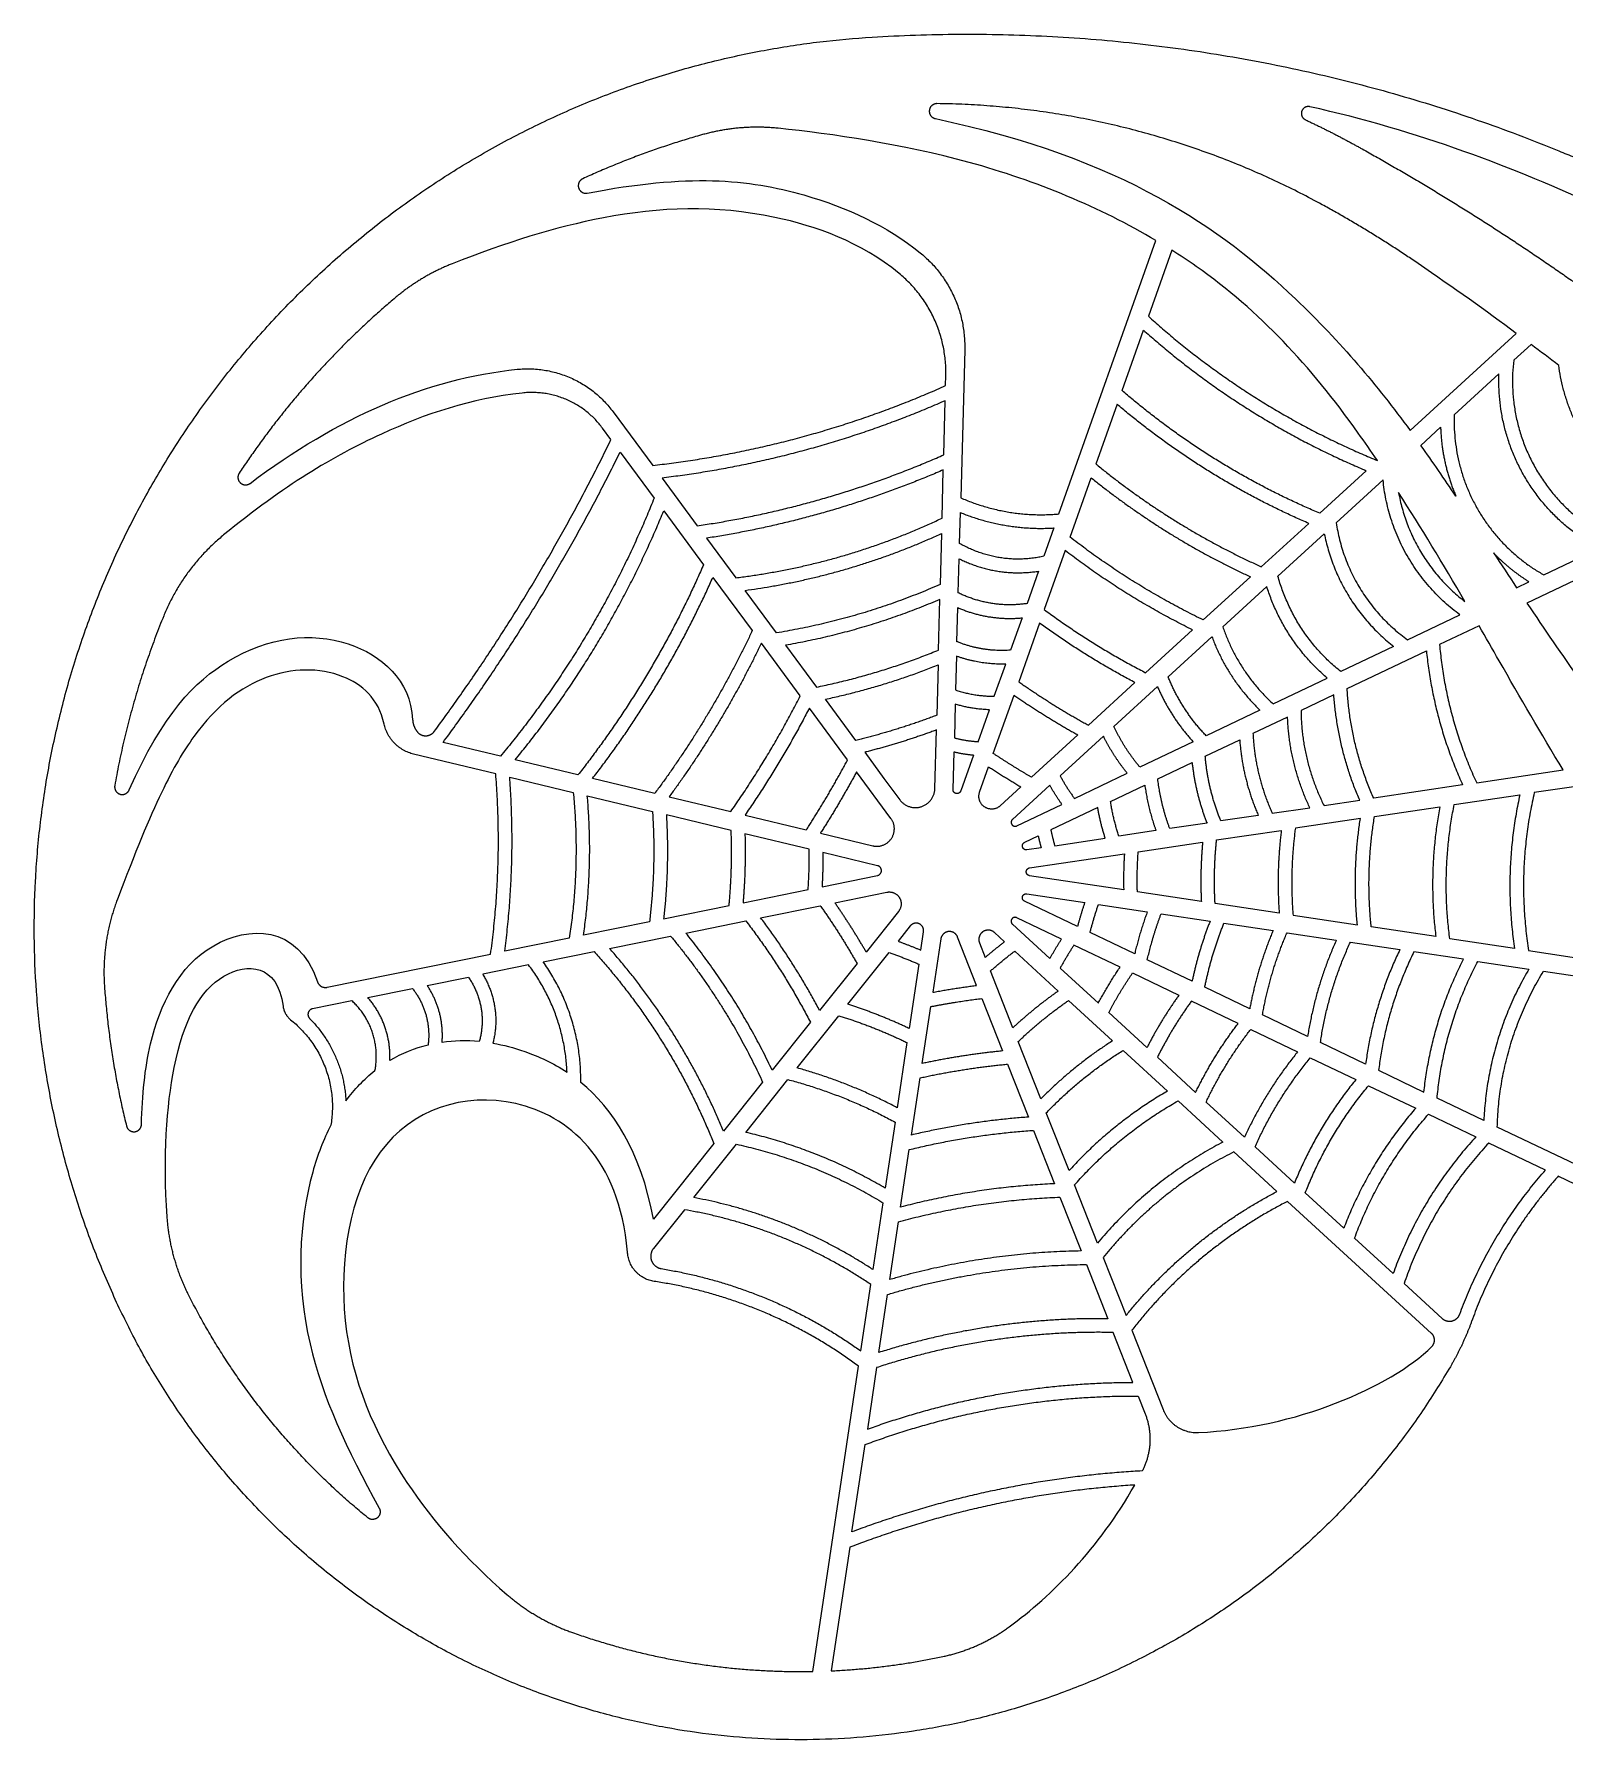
# Model space of a CAD drawing. Header units: millimetres. Extents: x -135 to 7155, y -215 to 2165.
# Drawn here: x 5417 to 5966, y -215 to 396 of the extents above; entities that cross this region are included whole.
import ezdxf

# ---------------------------------------------------------------- set-up
doc = ezdxf.new("R2010")
doc.units = ezdxf.units.MM
doc.header["$MEASUREMENT"] = 0
doc.layers.add('Default', color=18, linetype='Continuous')

msp = doc.modelspace()

# ---------------------------------------------------------------- linework, layer by layer
at = {"layer": 'Default'}
for p, q in [((5784.35, 224.39), (5819.13, 322.46)), ((5824.81, 318.98), (5816.42, 295.3)), ((5806.97, 268.65), (5814.65, 290.31)), ((5910.32, 254.3), (5948.4, 289.16)), ((5750.54, 283.23), (5749.13, 230.16)), ((5953.73, 285.19), (5947.48, 279.48)), ((5743.68, 270.4), (5743.77, 273.99)), ((5942.2, 274.64), (5926.16, 259.96)), ((5743.02, 245.58), (5743.53, 264.98)), ((5805.21, 263.71), (5797.62, 242.29)), ((5624.38, 261.04), (5638.61, 241.79)), ((5623.66, 251.03), (5620.61, 255.16)), ((5914.17, 248.98), (5921.26, 255.47)), ((5626.94, 246.59), (5639.15, 230.09)), ((5742.41, 222.86), (5742.87, 240.18)), ((5894.6, 239.9), (5877.9, 224.62)), ((5641.96, 237.25), (5654.62, 220.13)), ((5788.33, 216.09), (5795.88, 237.39)), ((5900.62, 236.57), (5883.81, 221.19)), ((5642.56, 225.47), (5656.84, 206.16)), ((5748.7, 213.82), (5748.99, 224.9)), ((5856.94, 205.43), (5873.94, 220.99)), ((5657.92, 215.67), (5668.4, 201.49)), ((5742.26, 217.39), (5741.78, 199.12)), ((5782.56, 219.35), (5778.96, 209.2)), ((5862.91, 202.05), (5879.53, 217.27)), ((5748.22, 196.09), (5748.55, 208.33)), ((5786.61, 211.24), (5779.1, 190.06)), ((5990.65, 210.76), (5952.21, 192.44)), ((5958.26, 202.55), (5978.08, 212)), ((5777.07, 203.86), (5772.95, 192.25)), ((5660.19, 201.62), (5674.31, 182.52)), ((5683.02, 181.72), (5671.73, 196.98)), ((5853.02, 201.84), (5836.12, 186.37)), ((5858.89, 198.37), (5843.13, 183.93)), ((5948.54, 197.92), (5952.96, 200.03)), ((5741.15, 175.57), (5741.63, 193.72)), ((5747.76, 178.57), (5748.08, 190.77)), ((5771.13, 187.1), (5767.02, 175.53)), ((5777.39, 185.24), (5769.92, 164.19)), ((5909.39, 179.27), (5928.19, 188.22)), ((5935.05, 184.27), (5920.88, 177.52)), ((5691.57, 159.17), (5677.61, 178.07)), ((5815.45, 167.44), (5832.24, 182.82)), ((5823.51, 165.98), (5839.21, 180.35)), ((5686.28, 177.3), (5697.39, 162.28)), ((5747.62, 173.38), (5747.3, 161.24)), ((5904.41, 176.9), (5885.45, 167.86)), ((5887.72, 161.72), (5916.17, 175.27)), ((5741.01, 170.23), (5740.53, 152.18)), ((5761.17, 159.02), (5765.25, 170.54)), ((5861.16, 156.29), (5880.57, 165.54)), ((5760.81, 138.48), (5768.23, 159.41)), ((5794.91, 148.63), (5811.6, 163.92)), ((5804.06, 148.17), (5819.68, 162.47)), ((5882.96, 159.45), (5871.19, 153.84)), ((5708.55, 136.21), (5694.82, 154.78)), ((5711.51, 143.17), (5700.59, 157.95)), ((5747.16, 156.15), (5746.84, 144.09)), ((5755.38, 142.7), (5759.44, 154.15)), ((5856.42, 154.03), (5837.15, 144.85)), ((5739.83, 125.86), (5740.39, 146.9)), ((5866.35, 151.54), (5853.96, 145.63)), ((5583.99, 137.48), (5563.42, 142.43)), ((5791.1, 145.15), (5774.5, 129.95)), ((5800.29, 144.72), (5784.76, 130.5)), ((5832.52, 142.64), (5813.41, 133.54)), ((5836.83, 137.47), (5849.19, 143.36)), ((5582.31, 131.17), (5552.83, 138.27)), ((5611.82, 130.79), (5589.29, 136.21)), ((5714.67, 138.91), (5721.58, 129.55)), ((5746.35, 125.54), (5746.71, 139.07)), ((5753.69, 137.92), (5749.11, 125.03)), ((5819.79, 129.35), (5832.12, 135.23)), ((5587.31, 129.97), (5610.13, 124.48)), ((5639.36, 124.16), (5617.04, 129.53)), ((5724.07, 115.21), (5711.76, 131.86)), ((5721.58, 129.55), (5724.8, 125.2)), ((5755.9, 124.64), (5759.12, 133.73)), ((5789.92, 122.35), (5808.86, 131.37)), ((5934.2, 127.94), (5965.27, 132.57)), ((5615.16, 123.27), (5638.54, 117.65)), ((5644.52, 122.92), (5666.62, 117.61)), ((5724.8, 125.2), (5727.24, 121.9)), ((5770.72, 126.49), (5763.32, 119.72)), ((5781.05, 127.1), (5767.67, 114.85)), ((5802.85, 121.28), (5815.14, 127.14)), ((5929.16, 127.19), (5897.25, 122.43)), ((5926.14, 120.14), (5949.68, 123.65)), ((5969.07, 126.54), (5954.88, 124.42)), ((5666.76, 110.86), (5643.52, 116.45)), ((5671.73, 116.38), (5693.73, 111.08)), ((5769.25, 112.5), (5785.43, 120.21)), ((5798.25, 119.09), (5781.45, 111.08)), ((5855.86, 116.27), (5842.44, 114.27)), ((5860.88, 117.01), (5874.36, 119.02)), ((5879.43, 119.78), (5892.24, 121.69)), ((5897.56, 115.88), (5921, 119.38)), ((5819.16, 110.8), (5805.86, 108.81)), ((5837.46, 113.52), (5824.1, 111.53)), ((5840.89, 107.44), (5864.12, 110.9)), ((5892.48, 115.13), (5869.15, 111.65)), ((5694.79, 104.12), (5671.7, 109.67)), ((5698.77, 109.87), (5717.55, 105.35)), ((5772.06, 106.61), (5776.9, 108.92)), ((5777.96, 104.66), (5772.88, 103.9)), ((5782.84, 105.39), (5800.95, 108.08)), ((5812.78, 103.25), (5835.9, 106.69)), ((5719.29, 98.23), (5699.69, 102.94)), ((5773.84, 97.45), (5807.83, 102.51)), ((5699.36, 90.66), (5719.22, 94.69)), ((5807.58, 89.56), (5773.84, 94.62)), ((5671.03, 84.91), (5694.39, 89.65)), ((5703.97, 84.94), (5722.61, 88.72)), ((5772.88, 88.16), (5793.61, 85.06)), ((5835.43, 85.39), (5812.49, 88.82)), ((5642.52, 79.12), (5666.03, 83.89)), ((5677.33, 79.53), (5698.74, 83.87)), ((5726.82, 81.84), (5715.21, 67.26)), ((5785.28, 71.91), (5769.23, 79.57)), ((5791, 76.4), (5772.05, 85.46)), ((5798.52, 84.32), (5816.04, 81.69)), ((5820.99, 80.95), (5838.56, 78.32)), ((5863.37, 81.2), (5840.36, 84.64)), ((5868.33, 80.45), (5891.41, 76.99)), ((5637.47, 78.09), (5613.81, 73.29)), ((5650.49, 74.08), (5672, 78.45)), ((5730.99, 76.61), (5726.64, 71.14)), ((5734.79, 67.94), (5735.77, 74.53)), ((5764.83, 70.95), (5761.24, 74.24)), ((5767.65, 77.22), (5781.09, 64.9)), ((5811.52, 66.61), (5795.5, 74.26)), ((5843.53, 77.57), (5861.16, 74.93)), ((5866.16, 74.18), (5883.85, 71.53)), ((5919.54, 72.78), (5896.4, 76.25)), ((5608.71, 72.26), (5585.55, 67.56)), ((5599.37, 63.7), (5617.6, 67.4)), ((5623.16, 68.53), (5645.06, 72.98)), ((5741.98, 71.95), (5739.12, 52.82)), ((5754.82, 55.3), (5748, 72.63)), ((5755.84, 70.53), (5757.9, 65.31)), ((5768.5, 67.59), (5784.11, 53.27)), ((5806.29, 61.87), (5789.73, 69.78)), ((5888.88, 70.78), (5906.63, 68.11)), ((5929.49, 64.69), (5911.71, 67.35)), ((5947.77, 68.54), (5924.57, 72.02)), ((5952.84, 67.78), (5975.56, 64.38)), ((5521.8, 54.61), (5580.48, 66.53)), ((5594.1, 62.63), (5577.65, 59.29)), ((5711.93, 63.13), (5698.5, 46.27)), ((5708.64, 48.53), (5723.42, 67.1)), ((5734.04, 62.93), (5730.58, 39.85)), ((5784.79, 61.5), (5798.48, 48.95)), ((5832.11, 56.78), (5816.04, 64.45)), ((5934.61, 63.92), (5952.95, 61.17)), ((5557.74, 55.25), (5572.49, 58.25)), ((5767.83, 40.06), (5759.8, 60.47)), ((5810.76, 59.74), (5827.41, 51.79)), ((5958.18, 60.39), (5992.56, 55.23)), ((5530.73, 49.77), (5516.61, 46.9)), ((5536.42, 50.92), (5552.47, 54.18)), ((5756.67, 50.6), (5764.08, 31.78)), ((5787.81, 49.88), (5803.59, 35.4)), ((5848.63, 41.65), (5831.9, 49.65)), ((5852.78, 46.9), (5836.65, 54.6)), ((5690.44, 25.68), (5705.37, 44.43)), ((5735.29, 27.29), (5738.35, 47.68)), ((5815.91, 32.96), (5802.21, 45.53)), ((5873.54, 36.99), (5857.36, 44.72)), ((5695.17, 42.08), (5681.47, 24.88)), ((5853.15, 39.5), (5869.97, 31.47)), ((5729.82, 34.78), (5726.31, 11.4)), ((5777.85, 14.58), (5769.76, 35.15)), ((5807.33, 31.98), (5823.28, 17.35)), ((5894.37, 27.05), (5878.15, 34.79)), ((5765.94, 27.04), (5773.41, 8.06)), ((5819.66, 29.52), (5833.39, 16.93)), ((5874.52, 29.3), (5890.86, 21.49)), ((5899.02, 24.83), (5915.29, 17.05)), ((5678.06, 20.6), (5664.03, 2.97)), ((5672.05, 2.57), (5687.12, 21.51)), ((5731.44, 1.61), (5734.51, 22.11)), ((5895.41, 19.32), (5912.32, 11.25)), ((5827.07, 13.87), (5843.19, -0.91)), ((5850.91, 0.86), (5837.16, 13.47)), ((5936.77, 6.8), (5919.99, 14.81)), ((5725.54, 6.26), (5721.99, -17.42)), ((5787.97, -11.14), (5779.82, 9.58)), ((5916.9, 9.06), (5933.89, 0.94)), ((5775.28, 3.29), (5782.81, -15.84)), ((5979.12, -13.42), (5941.58, 4.5)), ((5660.53, -1.42), (5638.92, -28.57)), ((5653.43, -20.81), (5668.66, -1.68)), ((5727.57, -24.23), (5730.66, -3.62)), ((5862.53, -18.65), (5847.03, -4.44)), ((5868.85, -15.59), (5854.71, -2.62)), ((5958.86, -10.98), (5938.52, -1.27)), ((5798.2, -37.13), (5789.98, -16.25)), ((6080.73, -69.17), (5963.46, -13.17)), ((5721.21, -22.65), (5717.61, -46.62)), ((5784.71, -20.66), (5792.29, -39.95)), ((5918.02, -69.54), (5866.37, -22.17)), ((5886.52, -31.8), (5872.71, -19.13)), ((5649.97, -25.16), (5638.88, -39.09)), ((5723.67, -50.22), (5726.78, -29.5)), ((5904.24, -48.05), (5890.41, -35.37)), ((5629.59, -40.69), (5629.56, -40.33)), ((5800.25, -42.35), (5808.42, -63.13)), ((5794.21, -44.82), (5801.86, -64.26)), ((5713.24, -75.79), (5716.81, -51.96)), ((5908.17, -51.65), (5921.78, -64.14)), ((5719.75, -76.38), (5722.87, -55.56)), ((5810.84, -87.09), (5803.8, -69.19)), ((5810.5, -68.4), (5821.68, -96.82)), ((5696.01, -190.76), (5712.43, -81.24)), ((5718.94, -81.78), (5715.63, -103.89)), ((5812.76, -91.98), (5815.27, -98.36)), ((5710.11, -140.7), (5714.8, -109.41)), ((5709.28, -146.25), (5702.64, -190.55))]:
    msp.add_line(p, q, dxfattribs=at)
for points, weights, knots in [([(5446.32, -58.45), (5375.41, 94.92), (5462.03, 239.99), (5548.64, 385.07), (5717.29, 395.41)], [1, 0.884374026852, 1, 0.884374026852, 1], [5334.80091, 5334.80091, 5334.80091, 5372.928319, 5372.928319, 5411.055727, 5411.055727, 5411.055727]), ([(5740.6, 371.55), (5738.13, 371.58), (5737.86, 369.12), (5737.59, 366.66), (5740.01, 366.16)], [1, 0.74065387002, 1, 0.74065387002, 1], [436.6510217, 436.6510217, 436.6510217, 437.143307, 437.143307, 437.6355923, 437.6355923, 437.6355923]), ([(5874.35, 370.45), (5872.17, 370.94), (5871.44, 368.82), (5870.72, 366.71), (5872.75, 365.76)], [1, 0.744615357191, 1, 0.744615357191, 1], [29.0296292, 29.0296292, 29.0296292, 29.4769723, 29.4769723, 29.9243154, 29.9243154, 29.9243154]), ([(5613.51, 344.6), (5611.32, 343.59), (5612.06, 341.29), (5612.8, 338.99), (5615.17, 339.45)], [1, 0.748061817115, 1, 0.748061817115, 1], [722.2291386, 722.2291386, 722.2291386, 722.7140116, 722.7140116, 723.1988846, 723.1988846, 723.1988846]), ([(5490.29, 239.03), (5489.02, 237.12), (5490.69, 235.54), (5492.37, 233.97), (5494.2, 235.35)], [1, 0.764816338071, 1, 0.764816338071, 1], [810.2975508, 810.2975508, 810.2975508, 810.7653052, 810.7653052, 811.2330597, 811.2330597, 811.2330597]), ([(5554.2, 146.2), (5555.39, 144.76), (5557.26, 144.81), (5559.13, 144.86), (5560.25, 146.36)], [1, 0.898547233307, 1, 0.898547233307, 1], [656.9566428, 656.9566428, 656.9566428, 657.3836037, 657.3836037, 657.8105646, 657.8105646, 657.8105646]), ([(5445.65, 126.95), (5445.23, 124.57), (5447.54, 123.87), (5449.85, 123.17), (5450.83, 125.38)], [1, 0.748583981412, 1, 0.748583981412, 1], [705.6563419, 705.6563419, 705.6563419, 706.1406887, 706.1406887, 706.6250354, 706.6250354, 706.6250354]), ([(5727.24, 121.9), (5730.2, 117.89), (5734.95, 119.39), (5739.7, 120.88), (5739.83, 125.86)], [1, 0.814114771865, 1, 0.814114771865, 1], [99.360775, 99.360775, 99.360775, 100.420891, 100.420891, 101.481007, 101.481007, 101.481007]), ([(5749.11, 125.03), (5748.71, 123.88), (5747.51, 124.1), (5746.31, 124.32), (5746.35, 125.54)], [1, 0.760406132078, 1, 0.760406132078, 1], [33.249396, 33.249396, 33.249396, 33.4963903, 33.4963903, 33.7433847, 33.7433847, 33.7433847]), ([(5763.32, 119.72), (5760.68, 117.3), (5757.69, 119.28), (5754.7, 121.26), (5755.9, 124.64)], [1, 0.788010753111, 1, 0.788010753111, 1], [48.482324, 48.482324, 48.482324, 49.228813, 49.228813, 49.975302, 49.975302, 49.975302]), ([(5717.55, 105.35), (5721.83, 104.32), (5724.26, 108), (5726.69, 111.67), (5724.07, 115.21)], [1, 0.819153334991, 1, 0.819153334991, 1], [77.164428, 77.164428, 77.164428, 78.106606, 78.106606, 79.048785, 79.048785, 79.048785]), ([(5767.67, 114.85), (5766.76, 114.02), (5767.45, 112.99), (5768.14, 111.97), (5769.25, 112.5)], [1, 0.75756498314, 1, 0.75756498314, 1], [50.1866658, 50.1866658, 50.1866658, 50.4364132, 50.4364132, 50.6861605, 50.6861605, 50.6861605]), ([(5772.88, 103.9), (5771.66, 103.72), (5771.3, 104.9), (5770.94, 106.08), (5772.06, 106.61)], [1, 0.757564984384, 1, 0.757564984384, 1], [17.8577789, 17.8577789, 17.8577789, 18.1075263, 18.1075263, 18.3572737, 18.3572737, 18.3572737]), ([(5719.22, 94.69), (5720.65, 94.98), (5720.67, 96.43), (5720.7, 97.89), (5719.29, 98.23)], [1, 0.77988448116, 1, 0.77988448116, 1], [55.650942, 55.650942, 55.650942, 55.9512612, 55.9512612, 56.2515803, 56.2515803, 56.2515803]), ([(5773.84, 94.62), (5772.62, 94.8), (5772.62, 96.03), (5772.62, 97.27), (5773.84, 97.45)], [1, 0.757564984388, 1, 0.757564984388, 1], [93.396244, 93.396244, 93.396244, 93.6459913, 93.6459913, 93.8957387, 93.8957387, 93.8957387]), ([(5722.61, 88.72), (5725.55, 89.32), (5727.12, 86.76), (5728.69, 84.19), (5726.82, 81.84)], [1, 0.819151969653, 1, 0.819151969653, 1], [68.633874, 68.633874, 68.633874, 69.27682, 69.27682, 69.919766, 69.919766, 69.919766]), ([(5772.05, 85.46), (5770.93, 85.99), (5771.29, 87.17), (5771.66, 88.35), (5772.88, 88.16)], [1, 0.757564984385, 1, 0.757564984385, 1], [57.0664705, 57.0664705, 57.0664705, 57.3162179, 57.3162179, 57.5659653, 57.5659653, 57.5659653]), ([(5769.23, 79.57), (5768.12, 80.1), (5767.43, 79.08), (5766.74, 78.06), (5767.65, 77.22)], [1, 0.757564984388, 1, 0.757564984388, 1], [46.5674386, 46.5674386, 46.5674386, 46.817186, 46.817186, 47.0669333, 47.0669333, 47.0669333]), ([(5735.77, 74.53), (5736.08, 76.58), (5734.18, 77.4), (5732.28, 78.23), (5730.99, 76.61)], [1, 0.793353420136, 1, 0.793353420136, 1], [30.7497542, 30.7497542, 30.7497542, 31.1829465, 31.1829465, 31.6161389, 31.6161389, 31.6161389]), ([(5748, 72.63), (5747.12, 74.87), (5744.73, 74.6), (5742.34, 74.33), (5741.98, 71.95)], [1, 0.79335333427, 1, 0.79335333427, 1], [59.61117, 59.61117, 59.61117, 60.11446, 60.11446, 60.61775, 60.61775, 60.61775]), ([(5761.24, 74.24), (5759.27, 76.05), (5757.07, 74.54), (5754.86, 73.02), (5755.84, 70.53)], [1, 0.782608156658, 1, 0.782608156658, 1], [201.706494, 201.706494, 201.706494, 202.260738, 202.260738, 202.814982, 202.814982, 202.814982]), ([(5516.61, 46.9), (5515.4, 46.66), (5515.04, 45.48), (5514.68, 44.3), (5515.55, 43.43)], [1, 0.859014005484, 1, 0.859014005484, 1], [111.7308397, 111.7308397, 111.7308397, 112.0030204, 112.0030204, 112.2752012, 112.2752012, 112.2752012]), ([(5449.87, 4.86), (5450.44, 2.55), (5452.8, 2.81), (5455.17, 3.06), (5455.23, 5.44)], [1, 0.753196659515, 1, 0.753196659515, 1], [692.6040214, 692.6040214, 692.6040214, 693.0837018, 693.0837018, 693.5633821, 693.5633821, 693.5633821]), ([(5638.88, -39.09), (5637.28, -41.1), (5638.21, -43.49), (5639.14, -45.89), (5641.67, -46.3)], [1, 0.867521750533, 1, 0.867521750533, 1], [220.452928, 220.452928, 220.452928, 221.025326, 221.025326, 221.597724, 221.597724, 221.597724]), ([(5924.76, -81.47), (5842.11, -222.81), (5678.56, -214.94), (5515.02, -207.07), (5446.32, -58.45)], [1, 0.855214152145, 1, 0.855214152145, 1], [5262.601734, 5262.601734, 5262.601734, 5298.701322, 5298.701322, 5334.80091, 5334.80091, 5334.80091]), ([(5921.78, -64.14), (5923.32, -65.55), (5925.36, -65.06), (5927.4, -64.57), (5928.13, -62.6)], [1, 0.882391037861, 1, 0.882391037861, 1], [166.5391829, 166.5391829, 166.5391829, 167.0115832, 167.0115832, 167.4839835, 167.4839835, 167.4839835]), ([(5918.1, -74.23), (5919.09, -73.26), (5919.07, -71.87), (5919.04, -70.48), (5918.02, -69.54)], [1, 0.918814178923, 1, 0.918814178923, 1], [331.5130269, 331.5130269, 331.5130269, 331.8349276, 331.8349276, 332.1568282, 332.1568282, 332.1568282]), ([(5540.51, -132.21), (5541.6, -134.17), (5539.88, -135.62), (5538.15, -137.06), (5536.41, -135.64)], [1, 0.771408287891, 1, 0.771408287891, 1], [560.3428881, 560.3428881, 560.3428881, 560.8037634, 560.8037634, 561.2646388, 561.2646388, 561.2646388])]:
    msp.add_rational_spline(points, weights, degree=2, knots=knots, dxfattribs=at)
for points, weights in [([(5717.29, 395.41), (5845.16, 403.26), (5963.68, 354.6)], [1, 0.974700187705, 1]), ([(5878.83, 335.27), (5814.23, 370.62), (5740.6, 371.55)], [1, 0.970361997668, 1]), ([(5683.66, 362.7), (5669.63, 364.16), (5656.07, 360.31)], [1, 0.981937590141, 1]), ([(5872.75, 365.76), (5882.82, 361.03), (5892.55, 355.62)], [1, 0.999396340507, 1]), ([(5656.07, 360.31), (5634.19, 354.09), (5613.51, 344.6)], [1, 0.997053843611, 1]), ([(5892.55, 355.62), (5931.91, 333.72), (5968.75, 307.79)], [1, 0.998607921965, 1]), ([(5913.2, 314.18), (5896.54, 325.58), (5878.83, 335.27)], [1, 0.998759698512, 1]), ([(5566.65, 314.1), (5555.5, 309.7), (5546.33, 301.97)], [1, 0.986846262983, 1]), ([(5734.58, 318.04), (5751.11, 304.56), (5750.54, 283.23)], [1, 0.897483773885, 1]), ([(5743.77, 273.99), (5744.37, 296.44), (5726.98, 310.66)], [1, 0.897815862339, 1]), ([(5546.33, 301.97), (5513.78, 274.54), (5490.29, 239.03)], [1, 0.989793490948, 1]), ([(5816.42, 295.3), (5852.98, 262.25), (5898.58, 243.55)], [1, 0.985095479626, 1]), ([(5814.65, 290.31), (5850.42, 258.44), (5894.6, 239.9)], [1, 0.986365214412, 1]), ([(5590.06, 276.25), (5611.54, 278.4), (5624.38, 261.04)], [1, 0.869235499095, 1]), ([(5947.48, 279.48), (5942.09, 233.95), (5983.69, 214.67)], [1, 0.809619420258, 1]), ([(6003.62, 224.16), (5968.6, 239.67), (5963.65, 277.66)], [1, 0.871685102452, 1]), ([(5638.61, 241.79), (5693.37, 247.91), (5743.68, 270.4)], [1, 0.988092766623, 1]), ([(5978.08, 212), (5940.58, 232.11), (5942.2, 274.64)], [1, 0.848120791217, 1]), ([(5620.61, 255.16), (5609.85, 269.72), (5591.85, 267.76)], [1, 0.867175486256, 1]), ([(5743.53, 264.98), (5694.8, 243.58), (5641.96, 237.25)], [1, 0.98917586758, 1]), ([(5873.94, 220.99), (5836.38, 237.21), (5805.21, 263.71)], [1, 0.988992856063, 1]), ([(5877.9, 224.62), (5838.97, 241.05), (5806.97, 268.65)], [1, 0.987844451637, 1]), ([(5926.16, 259.96), (5924.74, 221.48), (5958.26, 202.55)], [1, 0.85416269387, 1]), ([(5560.25, 146.36), (5596.75, 195.79), (5623.66, 251.03)], [1, 0.995821340291, 1]), ([(5921.26, 255.47), (5921.67, 242.57), (5926.77, 230.71)], [1, 0.982520868022, 1]), ([(5563.42, 142.43), (5599.91, 191.63), (5626.94, 246.59)], [1, 0.995907037008, 1]), ([(5654.62, 220.13), (5700.54, 226.87), (5743.02, 245.58)], [1, 0.990967140253, 1]), ([(5742.87, 240.18), (5701.96, 222.48), (5657.92, 215.67)], [1, 0.991890442072, 1]), ([(5797.62, 242.29), (5824.86, 219.97), (5856.94, 205.43)], [1, 0.991509849995, 1]), ([(5795.88, 237.39), (5822.25, 216.07), (5853.02, 201.84)], [1, 0.992400126926, 1]), ([(5928.19, 188.22), (5903.59, 206.23), (5900.62, 236.57)], [1, 0.912785709831, 1]), ([(5639.15, 230.09), (5618.93, 179.4), (5583.99, 137.48)], [1, 0.987608132592, 1]), ([(5749.13, 230.16), (5766, 222.75), (5784.35, 224.39)], [1, 0.968537802456, 1]), ([(5906.18, 232.04), (5910.51, 207.91), (5929.97, 193)], [1, 0.932391831878, 1]), ([(5589.29, 136.21), (5622.66, 176.82), (5642.56, 225.47)], [1, 0.988802604809, 1]), ([(5668.4, 201.49), (5707.13, 206.18), (5742.41, 222.86)], [1, 0.987148634777, 1]), ([(5748.99, 224.9), (5765.14, 218.3), (5782.56, 219.35)], [1, 0.975017387531, 1]), ([(5883.81, 221.19), (5887.77, 194.84), (5909.39, 179.27)], [1, 0.921555234341, 1]), ([(5484.71, 216.84), (5470.26, 205.06), (5463.21, 187.8)], [1, 0.969068304242, 1]), ([(5671.73, 196.98), (5708.54, 201.86), (5742.26, 217.39)], [1, 0.988793721206, 1]), ([(5836.12, 186.37), (5810.66, 198.71), (5788.33, 216.09)], [1, 0.994494553521, 1]), ([(5879.53, 217.27), (5884.48, 192.46), (5904.41, 176.9)], [1, 0.937494338821, 1]), ([(5748.55, 208.33), (5762.09, 201.5), (5777.07, 203.86)], [1, 0.951677286098, 1]), ([(5778.96, 209.2), (5762.93, 205.6), (5748.7, 213.82)], [1, 0.931573176093, 1]), ([(5832.24, 182.82), (5808.02, 194.77), (5786.61, 211.24)], [1, 0.995156281623, 1]), ([(5952.96, 200.03), (5945.98, 204.44), (5940.25, 210.39)], [1, 0.992734010212, 1]), ([(5656.84, 206.16), (5639.18, 165.57), (5611.82, 130.79)], [1, 0.991796421191, 1]), ([(5885.45, 167.86), (5868.63, 181.29), (5862.91, 202.05)], [1, 0.951080839531, 1]), ([(5617.04, 129.53), (5643, 162.96), (5660.19, 201.62)], [1, 0.992699585788, 1]), ([(5741.78, 199.12), (5713.51, 186.65), (5683.02, 181.72)], [1, 0.991885711589, 1]), ([(5772.95, 192.25), (5759.99, 190.32), (5748.22, 196.09)], [1, 0.954831186575, 1]), ([(5880.57, 165.54), (5865.01, 178.84), (5858.89, 198.37)], [1, 0.961032778359, 1]), ([(5741.63, 193.72), (5714.93, 182.24), (5686.28, 177.3)], [1, 0.993085787131, 1]), ([(5748.08, 190.77), (5759.14, 185.98), (5771.13, 187.1)], [1, 0.968700916676, 1]), ([(5779.1, 190.06), (5796.37, 177.3), (5815.45, 167.44)], [1, 0.996818041661, 1]), ([(5463.21, 187.8), (5451.15, 158.32), (5445.65, 126.95)], [1, 0.994248461832, 1]), ([(5811.6, 163.92), (5793.71, 173.32), (5777.39, 185.24)], [1, 0.997279206585, 1]), ([(5843.13, 183.93), (5848.59, 167.79), (5861.16, 156.29)], [1, 0.968494682629, 1]), ([(5674.31, 182.52), (5659.74, 151.6), (5639.36, 124.16)], [1, 0.995082547208, 1]), ([(5677.61, 178.07), (5663.62, 148.96), (5644.52, 122.92)], [1, 0.995729586833, 1]), ([(5767.02, 175.53), (5757.03, 174.76), (5747.76, 178.57)], [1, 0.97281162039, 1]), ([(5839.21, 180.35), (5844.83, 165.24), (5856.42, 154.03)], [1, 0.975288306711, 1]), ([(5920.88, 177.52), (5923.18, 151.55), (5934.2, 127.94)], [1, 0.984849749497, 1]), ([(5697.39, 162.28), (5719.9, 166.84), (5741.15, 175.57)], [1, 0.99548850102, 1]), ([(5765.25, 170.54), (5756.16, 170.25), (5747.62, 173.38)], [1, 0.981784820185, 1]), ([(5916.17, 175.27), (5918.7, 150.16), (5929.16, 127.19)], [1, 0.986647539494, 1]), ([(5700.59, 157.95), (5721.33, 162.35), (5741.01, 170.23)], [1, 0.996304467086, 1]), ([(5837.15, 144.85), (5828.29, 154.1), (5823.51, 165.98)], [1, 0.981835342584, 1]), ([(5666.62, 117.61), (5680.57, 137.5), (5691.57, 159.17)], [1, 0.997505412241, 1]), ([(5747.3, 161.24), (5754.04, 158.96), (5761.17, 159.02)], [1, 0.985987182178, 1]), ([(5768.23, 159.41), (5779.31, 151.71), (5791.1, 145.15)], [1, 0.998784858599, 1]), ([(5769.92, 164.19), (5781.99, 155.73), (5794.91, 148.63)], [1, 0.998497659627, 1]), ([(5819.68, 162.47), (5824.43, 151.48), (5832.52, 142.64)], [1, 0.986134639011, 1]), ([(5892.24, 121.69), (5884.41, 139.78), (5882.96, 159.45)], [1, 0.986017877118, 1]), ([(5897.25, 122.43), (5888.87, 141.2), (5887.72, 161.72)], [1, 0.98351841762, 1]), ([(5694.82, 154.78), (5684.51, 134.83), (5671.73, 116.38)], [1, 0.997928698726, 1]), ([(5759.44, 154.15), (5753.17, 154.33), (5747.16, 156.15)], [1, 0.991203008173, 1]), ([(5871.19, 153.84), (5871.37, 135.86), (5879.43, 119.78)], [1, 0.974275711147, 1]), ([(5552.83, 138.27), (5544.19, 140.34), (5542.29, 149.02)], [1, 0.847491891367, 1]), ([(5552.51, 150.58), (5552.63, 148.11), (5554.2, 146.2)], [1, 0.949872668174, 1]), ([(5740.53, 152.18), (5726.31, 146.76), (5711.51, 143.17)], [1, 0.99801177699, 1]), ([(5740.39, 146.9), (5727.75, 142.2), (5714.67, 138.91)], [1, 0.998499109937, 1]), ([(5813.41, 133.54), (5807.77, 140.24), (5804.06, 148.17)], [1, 0.991382549394, 1]), ([(5874.36, 119.02), (5866.99, 134.45), (5866.35, 151.54)], [1, 0.979267231432, 1]), ([(5746.84, 144.09), (5751.04, 142.96), (5755.38, 142.7)], [1, 0.994706168125, 1]), ([(5808.86, 131.37), (5803.83, 137.57), (5800.29, 144.72)], [1, 0.993771730711, 1]), ([(5849.19, 143.36), (5850.2, 129.24), (5855.86, 116.27)], [1, 0.985649858326, 1]), ([(5853.96, 145.63), (5854.66, 130.66), (5860.88, 117.01)], [1, 0.981914056926, 1]), ([(5693.73, 111.08), (5701.67, 123.33), (5708.55, 136.21)], [1, 0.999097520123, 1]), ([(5746.71, 139.07), (5750.15, 138.23), (5753.69, 137.92)], [1, 0.997164083482, 1]), ([(5774.5, 129.95), (5767.52, 134.01), (5760.81, 138.48)], [1, 0.999548834097, 1]), ([(5832.12, 135.23), (5833.31, 124.01), (5837.46, 113.52)], [1, 0.99081628385, 1]), ([(5842.44, 114.27), (5837.83, 125.43), (5836.83, 137.47)], [1, 0.988147683755, 1]), ([(5580.48, 66.53), (5584.91, 98.75), (5582.31, 131.17)], [1, 0.994123308318, 1]), ([(5585.55, 67.56), (5589.66, 98.67), (5587.31, 129.97)], [1, 0.994699069396, 1]), ([(5711.76, 131.86), (5705.67, 120.63), (5698.77, 109.87)], [1, 0.999327493013, 1]), ([(5759.12, 133.73), (5764.83, 129.97), (5770.72, 126.49)], [1, 0.999687453536, 1]), ([(5784.76, 130.5), (5787.04, 126.24), (5789.92, 122.35)], [1, 0.997347273654, 1]), ([(5824.1, 111.53), (5820.89, 120.19), (5819.79, 129.35)], [1, 0.993026864526, 1]), ([(5610.13, 124.48), (5612.67, 98.28), (5608.71, 72.26)], [1, 0.992326466751, 1]), ([(5613.81, 73.29), (5617.39, 98.2), (5615.16, 123.27)], [1, 0.993289741716, 1]), ([(5785.43, 120.21), (5783.04, 123.53), (5781.05, 127.1)], [1, 0.998352785538, 1]), ([(5815.14, 127.14), (5816.31, 118.76), (5819.16, 110.8)], [1, 0.994804538184, 1]), ([(5949.68, 123.65), (5943.62, 96.27), (5947.77, 68.54)], [1, 0.9832701533, 1]), ([(5954.88, 124.42), (5948.27, 96.3), (5952.84, 67.78)], [1, 0.981102686454, 1]), ([(5638.54, 117.65), (5639.86, 97.82), (5637.47, 78.09)], [1, 0.99560567016, 1]), ([(5643.52, 116.45), (5644.64, 97.74), (5642.52, 79.12)], [1, 0.996262036199, 1]), ([(5800.95, 108.08), (5799.22, 113.49), (5798.25, 119.09)], [1, 0.997646804953, 1]), ([(5805.86, 108.81), (5803.84, 114.92), (5802.85, 121.28)], [1, 0.996593832853, 1]), ([(5921, 119.38), (5916.64, 96.19), (5919.54, 72.78)], [1, 0.988067432711, 1]), ([(5924.57, 72.02), (5921.34, 96.21), (5926.14, 120.14)], [1, 0.986400126159, 1]), ([(5666.03, 83.89), (5667.26, 97.35), (5666.76, 110.86)], [1, 0.997959548633, 1]), ([(5781.45, 111.08), (5782.04, 108.21), (5782.84, 105.39)], [1, 0.999288044661, 1]), ([(5864.12, 110.9), (5862.28, 96.09), (5863.37, 81.2)], [1, 0.99517085457, 1]), ([(5869.15, 111.65), (5867.07, 96.09), (5868.33, 80.45)], [1, 0.99430831216, 1]), ([(5891.41, 76.99), (5889.52, 96.13), (5892.48, 115.13)], [1, 0.992027068933, 1]), ([(5896.4, 76.25), (5894.27, 96.14), (5897.56, 115.88)], [1, 0.990793577138, 1]), ([(5671.7, 109.67), (5672.07, 97.27), (5671.03, 84.91)], [1, 0.998356583356, 1]), ([(5694.39, 89.65), (5694.84, 96.88), (5694.79, 104.12)], [1, 0.999413178165, 1]), ([(5776.9, 108.92), (5777.38, 106.78), (5777.96, 104.66)], [1, 0.999647050659, 1]), ([(5835.9, 106.69), (5834.91, 96.06), (5835.43, 85.39)], [1, 0.997517665898, 1]), ([(5840.36, 84.64), (5839.73, 96.06), (5840.89, 107.44)], [1, 0.99696615117, 1]), ([(5699.69, 102.94), (5699.7, 96.79), (5699.36, 90.66)], [1, 0.999596023364, 1]), ([(5807.83, 102.51), (5807.42, 96.04), (5807.58, 89.56)], [1, 0.999083752075, 1]), ([(5812.49, 88.82), (5812.28, 96.04), (5812.78, 103.25)], [1, 0.99878582483, 1]), ([(5446.49, 85.91), (5440.82, 70.88), (5441.96, 54.85)], [1, 0.976755938611, 1]), ([(5698.74, 83.87), (5705.86, 73.84), (5711.93, 63.13)], [1, 0.998680015685, 1]), ([(5715.21, 67.26), (5709.97, 76.34), (5703.97, 84.94)], [1, 0.999079309093, 1]), ([(5793.61, 85.06), (5792.16, 80.77), (5791, 76.4)], [1, 0.999450762901, 1]), ([(5795.5, 74.26), (5796.81, 79.35), (5798.52, 84.32)], [1, 0.999200867474, 1]), ([(5816.04, 81.69), (5813.34, 74.28), (5811.52, 66.61)], [1, 0.998330476211, 1]), ([(5816.04, 64.45), (5817.97, 72.86), (5820.99, 80.95)], [1, 0.997850149349, 1]), ([(5681.47, 24.88), (5668.93, 51.34), (5650.49, 74.08)], [1, 0.992885278159, 1]), ([(5672, 78.45), (5685.23, 61.31), (5695.17, 42.08)], [1, 0.995932457508, 1]), ([(5698.5, 46.27), (5689.26, 63.76), (5677.33, 79.53)], [1, 0.996735455597, 1]), ([(5838.56, 78.32), (5834.44, 67.81), (5832.11, 56.78)], [1, 0.996593178416, 1]), ([(5836.65, 54.6), (5839.04, 66.4), (5843.53, 77.57)], [1, 0.995832292525, 1]), ([(5861.16, 74.93), (5855.46, 61.37), (5852.78, 46.9)], [1, 0.994228574976, 1]), ([(5857.36, 44.72), (5860.03, 59.97), (5866.16, 74.18)], [1, 0.993135267695, 1]), ([(5617.6, 67.4), (5645.25, 36.85), (5660.53, -1.42)], [1, 0.98424304294, 1]), ([(5664.03, 2.97), (5649.07, 39.17), (5623.16, 68.53)], [1, 0.986311790065, 1]), ([(5645.06, 72.98), (5664.98, 48.94), (5678.06, 20.6)], [1, 0.99159614346, 1]), ([(5726.64, 71.14), (5730.75, 69.64), (5734.79, 67.94)], [1, 0.999693597851, 1]), ([(5757.9, 65.31), (5761.28, 68.24), (5764.83, 70.95)], [1, 0.999537585295, 1]), ([(5759.8, 60.47), (5764.01, 64.2), (5768.5, 67.59)], [1, 0.999218077536, 1]), ([(5781.09, 64.9), (5783.08, 68.46), (5785.28, 71.91)], [1, 0.999600610175, 1]), ([(5789.73, 69.78), (5787.12, 65.72), (5784.79, 61.5)], [1, 0.999403467428, 1]), ([(5883.85, 71.53), (5876.39, 54.95), (5873.54, 36.99)], [1, 0.991224881776, 1]), ([(5878.15, 34.79), (5880.92, 53.56), (5888.88, 70.78)], [1, 0.989745272341, 1]), ([(5906.63, 68.11), (5897.23, 48.56), (5894.37, 27.05)], [1, 0.987568805796, 1]), ([(5911.71, 67.35), (5901.72, 47.18), (5899.02, 24.83)], [1, 0.985646710098, 1]), ([(5607.88, 24.17), (5607.01, 45.56), (5594.1, 62.63)], [1, 0.95429849887, 1]), ([(5612.82, 20.52), (5613.11, 44.29), (5599.37, 63.7)], [1, 0.951151153022, 1]), ([(5723.42, 67.1), (5728.8, 65.19), (5734.04, 62.93)], [1, 0.999450104421, 1]), ([(5798.48, 48.95), (5802.05, 55.61), (5806.29, 61.87)], [1, 0.998633515257, 1]), ([(5915.29, 17.05), (5917.98, 42.19), (5929.49, 64.69)], [1, 0.983245029855, 1]), ([(5919.99, 14.81), (5922.42, 40.82), (5934.61, 63.92)], [1, 0.98082151118, 1]), ([(5518.39, 56.56), (5519.24, 54.09), (5521.8, 54.61)], [1, 0.751815047541, 1]), ([(5563.07, 34.86), (5563.95, 45.99), (5557.74, 55.25)], [1, 0.944385342384, 1]), ([(5572.49, 58.25), (5579.95, 47.65), (5576.39, 35.18)], [1, 0.90248859304, 1]), ([(5577.65, 59.29), (5584.71, 47.69), (5581.29, 34.55)], [1, 0.920727940079, 1]), ([(5739.12, 52.82), (5746.93, 54.29), (5754.82, 55.3)], [1, 0.999539946626, 1]), ([(5802.21, 45.53), (5806.06, 52.89), (5810.76, 59.74)], [1, 0.998234179357, 1]), ([(5952.95, 61.17), (5938.1, 36), (5936.77, 6.8)], [1, 0.970445385414, 1]), ([(5941.58, 4.5), (5942.4, 34.67), (5958.18, 60.39)], [1, 0.965936626564, 1]), ([(5441.96, 54.85), (5443.76, 29.52), (5449.87, 4.86)], [1, 0.996330960732, 1]), ([(5539, 24.72), (5541.82, 39.54), (5530.73, 49.77)], [1, 0.874077205138, 1]), ([(5544.34, 28.35), (5544.92, 41.23), (5536.42, 50.92)], [1, 0.92775003342, 1]), ([(5552.47, 54.18), (5559.52, 45.21), (5558.05, 33.9)], [1, 0.921885292945, 1]), ([(5738.35, 47.68), (5747.46, 49.47), (5756.67, 50.6)], [1, 0.999349481042, 1]), ([(5784.11, 53.27), (5775.5, 47.25), (5767.83, 40.06)], [1, 0.997455447893, 1]), ([(5769.76, 35.15), (5778.18, 43.26), (5787.81, 49.88)], [1, 0.996637416071, 1]), ([(5827.41, 51.79), (5820.94, 42.81), (5815.91, 32.96)], [1, 0.997081792036, 1]), ([(5831.9, 49.65), (5824.93, 40.1), (5819.66, 29.52)], [1, 0.9964358782, 1]), ([(5506.03, 47.8), (5506.42, 44.86), (5508.73, 43)], [1, 0.928234279759, 1]), ([(5508.73, 43), (5527, 28.29), (5523.18, 5.14)], [1, 0.863626693117, 1]), ([(5515.55, 43.43), (5527.73, 31.14), (5528.56, 13.86)], [1, 0.933619694318, 1]), ([(5705.37, 44.43), (5717.96, 40.54), (5729.82, 34.78)], [1, 0.997075393867, 1]), ([(5730.58, 39.85), (5719.9, 44.92), (5708.64, 48.53)], [1, 0.997771947963, 1]), ([(5833.39, 16.93), (5839.76, 30.06), (5848.63, 41.65)], [1, 0.994936586436, 1]), ([(5837.16, 13.47), (5843.72, 27.36), (5853.15, 39.5)], [1, 0.993998310248, 1]), ([(5764.08, 31.78), (5749.56, 30.33), (5735.29, 27.29)], [1, 0.998454822869, 1]), ([(5803.59, 35.4), (5789.54, 26.45), (5777.85, 14.58)], [1, 0.99364365686, 1]), ([(5779.82, 9.58), (5792.17, 22.51), (5807.33, 31.98)], [1, 0.992186343329, 1]), ([(5869.97, 31.47), (5858.52, 17.36), (5850.91, 0.86)], [1, 0.99218761082, 1]), ([(5726.31, 11.4), (5709.16, 20.51), (5690.44, 25.68)], [1, 0.994023479015, 1]), ([(5734.51, 22.11), (5750.07, 25.55), (5765.94, 27.04)], [1, 0.998086952434, 1]), ([(5854.71, -2.62), (5862.45, 14.68), (5874.52, 29.3)], [1, 0.990909540234, 1]), ([(5687.12, 21.51), (5707.26, 16.21), (5725.54, 6.26)], [1, 0.992748617721, 1]), ([(5890.86, 21.49), (5877.05, 4.61), (5868.85, -15.59)], [1, 0.98880652185, 1]), ([(5872.71, -19.13), (5880.94, 1.93), (5895.41, 19.32)], [1, 0.987132744106, 1]), ([(5823.28, 17.35), (5803.4, 5.86), (5787.97, -11.14)], [1, 0.988030066619, 1]), ([(5789.98, -16.25), (5805.96, 1.97), (5827.07, 13.87)], [1, 0.985780380511, 1]), ([(5773.41, 8.06), (5752.16, 6.54), (5731.44, 1.61)], [1, 0.996715602989, 1]), ([(5912.32, 11.25), (5895.62, -8), (5886.52, -31.8)], [1, 0.984810991028, 1]), ([(5890.41, -35.37), (5899.47, -10.66), (5916.9, 9.06)], [1, 0.982695551662, 1]), ([(5721.99, -17.42), (5698.56, -3.58), (5672.05, 2.57)], [1, 0.988361180687, 1]), ([(5730.66, -3.62), (5752.67, 1.8), (5775.28, 3.29)], [1, 0.996140969552, 1]), ([(5933.89, 0.94), (5914.12, -20.56), (5904.24, -48.05)], [1, 0.980172397257, 1]), ([(5668.66, -1.68), (5696.68, -7.78), (5721.21, -22.65)], [1, 0.986370473646, 1]), ([(5843.19, -0.91), (5817.06, -14.51), (5798.2, -37.13)], [1, 0.980526923316, 1]), ([(5847.03, -4.44), (5819.53, -18.32), (5800.25, -42.35)], [1, 0.977316136849, 1]), ([(5938.52, -1.27), (5917.91, -23.19), (5908.17, -51.65)], [1, 0.977561322788, 1]), ([(5928.13, -62.6), (5938.7, -33.94), (5958.86, -10.98)], [1, 0.983196504493, 1]), ([(5782.81, -15.84), (5754.74, -17.07), (5727.57, -24.23)], [1, 0.9943051214, 1]), ([(5963.46, -13.17), (5942.88, -36.2), (5932.37, -65.25)], [1, 0.981797306797, 1]), ([(5717.61, -46.62), (5688.1, -27.32), (5653.43, -20.81)], [1, 0.980679248289, 1]), ([(5726.78, -29.5), (5755.24, -21.76), (5784.71, -20.66)], [1, 0.993492808423, 1]), ([(5808.42, -63.13), (5830.85, -35.26), (5862.53, -18.65)], [1, 0.97903620233, 1]), ([(5866.37, -22.17), (5833.3, -39.07), (5810.5, -68.4)], [1, 0.976158457282, 1]), ([(5472.11, -55.66), (5465.46, -42.46), (5464.45, -27.71)], [1, 0.980202674819, 1]), ([(5716.81, -51.96), (5686.26, -31.4), (5649.97, -25.16)], [1, 0.977819526422, 1]), ([(5639.13, -50.86), (5630.35, -49.53), (5629.59, -40.69)], [1, 0.78553206538, 1]), ([(5792.29, -39.95), (5757.3, -40.5), (5723.67, -50.22)], [1, 0.991204033398, 1]), ([(5641.67, -46.3), (5680.91, -52.67), (5713.24, -75.79)], [1, 0.973673703968, 1]), ([(5722.87, -55.56), (5757.78, -45.14), (5794.21, -44.82)], [1, 0.990121327138, 1]), ([(5712.43, -81.24), (5679.54, -56.96), (5639.13, -50.86)], [1, 0.970625807395, 1]), ([(5536.41, -135.64), (5495.72, -102.52), (5472.11, -55.66)], [1, 0.977958550578, 1]), ([(5801.86, -64.26), (5759.83, -63.74), (5719.75, -76.38)], [1, 0.98739055827, 1]), ([(5932.37, -65.25), (5929.31, -73.71), (5924.76, -81.47)], [1, 0.995858382737, 1]), ([(5803.8, -69.19), (5760.3, -68.31), (5718.94, -81.78)], [1, 0.986002669706, 1]), ([(5715.63, -103.89), (5761.76, -87.17), (5810.84, -87.09)], [1, 0.985089145202, 1]), ([(5714.8, -109.41), (5762.19, -91.72), (5812.76, -91.98)], [1, 0.983629997165, 1]), ([(5821.68, -96.82), (5825.08, -105.48), (5834.38, -105.07)], [1, 0.813931749198, 1]), ([(5815.27, -98.36), (5819.39, -108.83), (5814.24, -118.84)], [1, 0.910997947956, 1]), ([(5814.24, -118.84), (5760.5, -121.8), (5710.11, -140.7)], [1, 0.988489079279, 1]), ([(5811.52, -123.9), (5758.69, -127.27), (5709.28, -146.25)], [1, 0.988548871425, 1]), ([(5586.41, -163.24), (5596.87, -172.25), (5609.89, -176.84)], [1, 0.982672173976, 1]), ([(5609.89, -176.84), (5651.69, -191.57), (5696.01, -190.76)], [1, 0.984121176404, 1]), ([(5742.75, -185.41), (5755.75, -182.64), (5766.47, -174.78)], [1, 0.977712789898, 1]), ([(5702.64, -190.55), (5722.91, -189.64), (5742.75, -185.41)], [1, 0.996607673967, 1])]:
    msp.add_rational_spline(points, weights, degree=2, dxfattribs=at)
for points, knots in [([(5991.13, 328.28), (5987.15, 330.24), (5952.61, 346.72), (5913.08, 361.79), (5874.35, 370.45)], [19.722115, 19.722115, 19.722115, 19.722115, 20.811834, 29.029629, 29.029629, 29.029629, 29.029629]), ([(5819.13, 322.46), (5799.17, 334.28), (5753.61, 353.32), (5702.79, 360.71), (5683.66, 362.7)], [693.334186, 693.334186, 693.334186, 693.334186, 703.326672, 713.244275, 713.244275, 713.244275, 713.244275]), ([(5740.01, 366.16), (5807.13, 352.05), (5864.67, 311.09), (5898.53, 270.38), (5910.32, 254.3)], [437.635592, 437.635592, 437.635592, 437.635592, 446.279623, 451.616109, 451.616109, 451.616109, 451.616109]), ([(5963.68, 354.6), (5965.59, 353.82), (5978.56, 348.4), (5990.99, 342.67), (6001.24, 337.54)], [5441.940589, 5441.940589, 5441.940589, 5441.940589, 5442.478009, 5445.616522, 5445.616522, 5445.616522, 5445.616522]), ([(5615.17, 339.45), (5651.35, 346.46), (5689.7, 342.94), (5722.68, 327.74), (5734.58, 318.04)], [723.198885, 723.198885, 723.198885, 723.198885, 732.200855, 739.184328, 739.184328, 739.184328, 739.184328]), ([(5726.98, 310.66), (5713.09, 322.01), (5674.43, 335.77), (5624.69, 333.84), (5585.97, 321.71), (5566.65, 314.1)], [774.094735, 774.094735, 774.094735, 774.094735, 780.335082, 789.370383, 797.013407, 797.013407, 797.013407, 797.013407]), ([(5898.58, 243.55), (5896.3, 246.91), (5876.71, 275.06), (5854.34, 299.42), (5827.8, 317.09), (5824.81, 318.98)], [170.31125, 170.31125, 170.31125, 170.31125, 171.965685, 184.460289, 185.999022, 185.999022, 185.999022, 185.999022]), ([(5591.85, 267.76), (5573.34, 265.75), (5539.4, 254.37), (5506.5, 234.59), (5484.71, 216.84)], [677.497986, 677.497986, 677.497986, 677.497986, 685.061023, 693.398622, 693.398622, 693.398622, 693.398622]), ([(5965.27, 132.57), (5957.22, 145.53), (5947.46, 162.69), (5937.46, 180.09), (5935.05, 184.27)], [149.92799, 149.92799, 149.92799, 149.92799, 155.723801, 157.55684, 157.55684, 157.55684, 157.55684]), ([(5450.83, 125.38), (5462.89, 152.7), (5488.55, 178.76), (5529.56, 183.87), (5551.76, 164.85), (5552.51, 150.58)], [706.625035, 706.625035, 706.625035, 706.625035, 712.736835, 720.225172, 726.895869, 726.895869, 726.895869, 726.895869]), ([(5542.29, 149.02), (5540.27, 158.24), (5526.65, 169.75), (5499.34, 168.69), (5474.73, 150.19), (5459.53, 120.46), (5446.49, 85.91)], [663.071352, 663.071352, 663.071352, 663.071352, 667.238684, 672.527995, 677.817307, 682.512185, 682.512185, 682.512185, 682.512185]), ([(5455.23, 5.44), (5455.53, 16.17), (5457.6, 39.32), (5474.83, 75.61), (5511.21, 77.45), (5518.39, 56.56)], [693.563382, 693.563382, 693.563382, 693.563382, 697.860117, 704.47849, 710.853778, 710.853778, 710.853778, 710.853778]), ([(5464.45, -27.71), (5462.98, -6.12), (5465.69, 33.95), (5481.45, 63.64), (5504.01, 63.15), (5506.03, 47.8)], [519.225498, 519.225498, 519.225498, 519.225498, 524.11811, 530.065476, 535.669567, 535.669567, 535.669567, 535.669567]), ([(5581.29, 34.55), (5585.02, 33.92), (5593.79, 31.68), (5602.9, 27.47), (5607.88, 24.17)], [114.263854, 114.263854, 114.263854, 114.263854, 116.040886, 118.355113, 118.355113, 118.355113, 118.355113]), ([(5629.56, -40.33), (5626.62, -6.36), (5589.63, 23.61), (5533.34, 4.24), (5522.46, -67.39), (5545.3, -120.6), (5571.88, -150.7), (5586.41, -163.24)], [729.943156, 729.943156, 729.943156, 729.943156, 738.396094, 746.849033, 755.301971, 763.75491, 770.595002, 770.595002, 770.595002, 770.595002]), ([(5523.18, 5.14), (5520.54, 0.06), (5512.04, -21.99), (5509.67, -69.63), (5528.83, -111.07), (5540.51, -132.21)], [541.569314, 541.569314, 541.569314, 541.569314, 544.503298, 553.079, 560.342888, 560.342888, 560.342888, 560.342888])]:
    msp.add_open_spline(points, degree=3, knots=knots, dxfattribs=at)
for points in [[(5948.4, 289.16), (5937.64, 297.12), (5926, 305.41), (5913.2, 314.18)], [(5963.65, 277.66), (5960.42, 280.14), (5957.12, 282.65), (5953.73, 285.19)], [(5494.2, 235.35), (5525.66, 259.01), (5557.47, 272.97), (5590.06, 276.25)], [(5926.77, 230.71), (5922.61, 236.9), (5918.45, 242.98), (5914.17, 248.98)], [(5929.97, 193), (5922.16, 206.36), (5914.23, 219.56), (5906.18, 232.04)], [(5940.25, 210.39), (5942.97, 206.28), (5945.74, 202.12), (5948.54, 197.92)], [(5952.21, 192.44), (5964.62, 173.97), (5977.82, 154.91), (5991.82, 136.52)], [(5558.05, 33.9), (5553.13, 32.7), (5548.52, 30.82), (5544.34, 28.35)], [(5576.39, 35.18), (5571.78, 35.6), (5567.32, 35.47), (5563.07, 34.86)], [(5528.56, 13.86), (5531.61, 18.03), (5535.09, 21.67), (5539, 24.72)], [(5638.92, -28.57), (5634.2, -3.92), (5624.26, 11.15), (5612.82, 20.52)], [(5834.38, -105.07), (5869.01, -103.55), (5903.11, -88.95), (5918.1, -74.23)], [(5766.47, -174.78), (5781.84, -163.5), (5798.68, -146.74), (5811.52, -123.9)]]:
    msp.add_open_spline(points, degree=3, dxfattribs=at)

doc.saveas('drawing.dxf')
